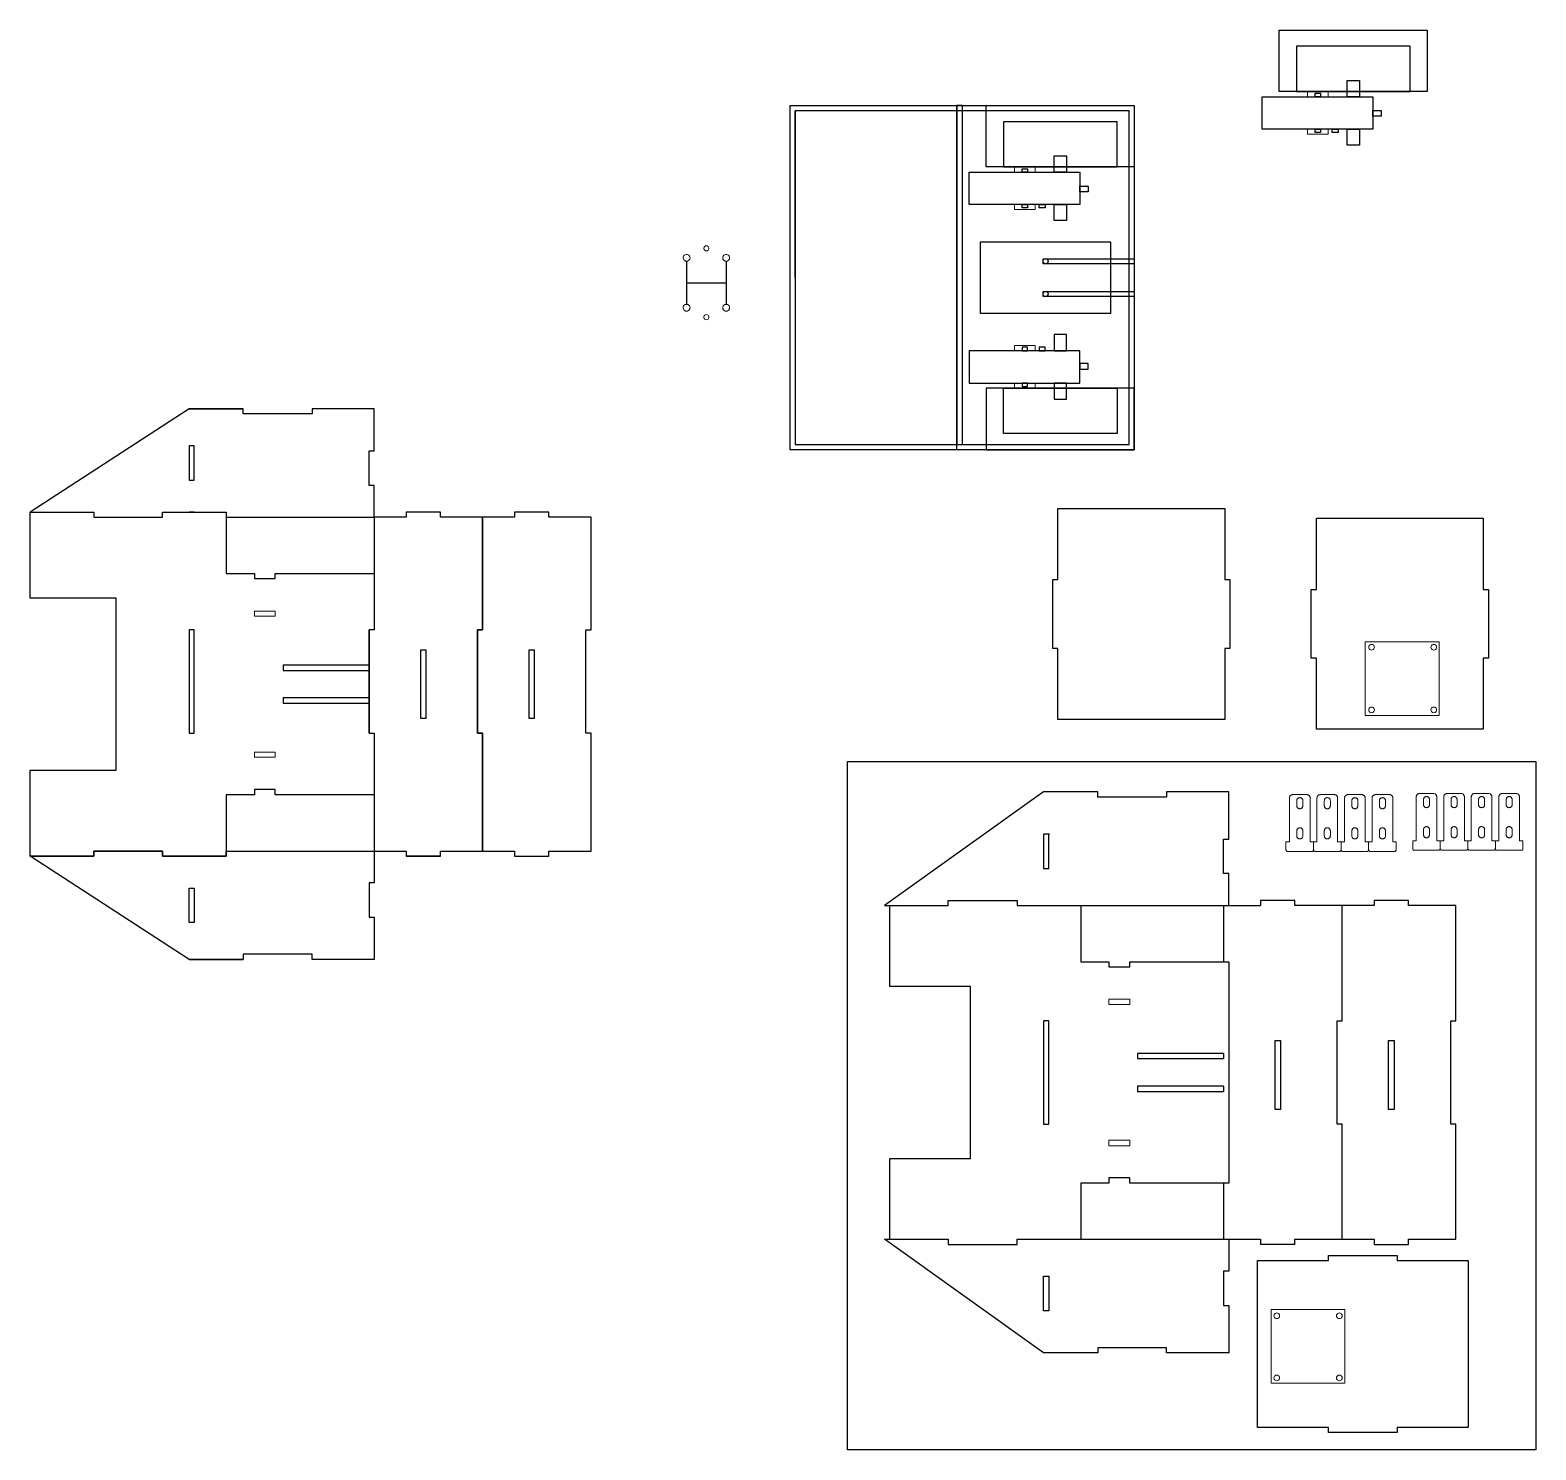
# Model space of a CAD drawing. Header units: millimetres. Extents: x 1538 to 3903, y 253 to 2632.
# Drawn here: x 1538 to 2413, y 536 to 1361 of the extents above; entities that cross this region are included whole.
import ezdxf

# ---------------------------------------------------------------- set-up
doc = ezdxf.new("R2010")
doc.units = ezdxf.units.MM
doc.layers.add('Capa 1', color=7, linetype='Continuous')
doc.layers.add('Layer 1', color=7, linetype='Continuous')

msp = doc.modelspace()

# ---------------------------------------------------------------- linework, layer by layer
for p, q in [((1982.697, 1217.671), (1982.697, 1314.671)), ((2079.697, 1317.671), (2076.697, 1317.671)), ((2076.697, 1317.671), (2076.697, 1120.671)), ((1919.57, 1227.185), (1919.553, 1202.138)), ((1942.572, 1227.185), (1942.554, 1202.138)), ((1982.697, 1217.671), (1982.697, 1120.671)), ((1919.562, 1214.661), (1942.563, 1214.661)), ((2076.697, 1120.671), (2079.697, 1120.671))]:
    msp.add_line(p, q)
at = {"color": 1}
for p, q in [((1633.393, 1081.423), (1630.393, 1081.423)), ((1630.393, 881.423), (1633.393, 881.423)), ((2111.64, 852.781), (2253.14, 852.781)), ((2130.12, 785.786), (2126.92, 785.786)), ((2126.92, 785.781), (2126.92, 725.781)), ((2130.12, 725.786), (2130.12, 785.786)), ((2231.64, 747.781), (2231.64, 744.781)), ((2126.92, 725.781), (2130.12, 725.786)), ((2111.64, 658.781), (2253.14, 658.781))]:
    msp.add_line(p, q, dxfattribs=at)
for points in [[(2263.99, 1361.499), (2349.99, 1361.499), (2349.99, 1325.799), (2263.99, 1325.799)], [(2093.697, 1317.671), (2179.697, 1317.671), (2179.697, 1281.971), (2093.697, 1281.971)], [(2093.697, 1117.671), (2179.697, 1117.671), (2179.697, 1153.371), (2093.697, 1153.371)], [(1756.512, 884.423), (1756.512, 881.423), (1776.512, 881.423), (1776.512, 884.423), (1801.012, 884.423), (1801.012, 952.923), (1798.012, 952.923), (1798.012, 1012.923), (1801.012, 1012.923), (1801.012, 1078.423), (1776.512, 1078.423), (1776.512, 1081.423), (1756.512, 1081.423), (1756.512, 1078.423), (1738.012, 1078.423), (1738.012, 1012.923), (1735.012, 1012.923), (1735.012, 952.923), (1738.012, 952.923), (1738.012, 884.423)], [(1819.512, 884.423), (1819.512, 881.423), (1839.512, 881.423), (1839.512, 884.423), (1864.012, 884.423), (1864.012, 952.923), (1861.012, 952.923), (1861.012, 1012.923), (1864.012, 1012.923), (1864.012, 1078.423), (1839.512, 1078.423), (1839.512, 1081.423), (1819.512, 1081.423), (1819.512, 1078.423), (1801.012, 1078.423), (1801.012, 1012.923), (1798.012, 1012.923), (1798.012, 952.923), (1801.012, 952.923), (1801.012, 884.423)], [(2285.583, 1077.805), (2382.583, 1077.805), (2382.583, 1036.503), (2385.583, 1036.503), (2385.583, 1016.503), (2385.583, 996.503), (2382.583, 996.503), (2382.583, 955.202), (2285.583, 955.202), (2285.583, 996.503), (2282.583, 996.503), (2282.583, 1016.503), (2282.583, 1036.503), (2285.583, 1036.503)], [(1735.012, 952.923), (1735.012, 1012.923)]]:
    msp.add_lwpolyline(points, close=True, dxfattribs=at)
for points in [[(2273.99, 1352.099), (2273.99, 1325.799), (2339.99, 1325.799), (2339.99, 1352.099), (2273.99, 1352.099)], [(2306.99, 1322.8), (2303.39, 1322.8), (2303.39, 1332.2), (2310.59, 1332.2), (2310.59, 1322.8), (2303.39, 1322.8)], [(2318.29, 1322.8), (2318.29, 1304), (2254.09, 1304), (2254.09, 1322.8), (2318.29, 1322.8)], [(2286.39, 1322.8), (2284.89, 1322.8), (2284.89, 1324.8), (2287.89, 1324.8), (2287.89, 1322.8), (2284.89, 1322.8)], [(1979.697, 1317.671), (2179.697, 1317.671), (2179.697, 1117.671), (1979.697, 1117.671), (1979.697, 1317.671)], [(2176.697, 1120.671), (2176.697, 1314.671), (1982.697, 1314.671), (1982.697, 1120.671), (2176.697, 1120.671)], [(2079.697, 1317.671), (2079.697, 1120.671)], [(2323.29, 1313.4), (2323.29, 1311.414), (2318.29, 1311.414), (2318.29, 1314.704), (2323.29, 1314.704), (2323.29, 1313.4)], [(2103.697, 1308.271), (2103.697, 1281.971), (2169.697, 1281.971), (2169.697, 1308.271), (2103.697, 1308.271)], [(2286.39, 1302), (2284.89, 1302), (2284.89, 1304), (2287.89, 1304), (2287.89, 1302), (2284.89, 1302)], [(2294.74, 1302), (2294.74, 1304), (2298.24, 1304), (2298.24, 1302), (2294.74, 1302)], [(2306.99, 1294.6), (2303.39, 1294.6), (2303.39, 1304), (2310.59, 1304), (2310.59, 1294.6), (2303.39, 1294.6)], [(2136.697, 1278.973), (2133.097, 1278.973), (2133.097, 1288.373), (2140.297, 1288.373), (2140.297, 1278.973), (2133.097, 1278.973)], [(2147.997, 1278.973), (2147.997, 1260.173), (2083.797, 1260.173), (2083.797, 1278.973), (2147.997, 1278.973)], [(2116.097, 1278.973), (2114.597, 1278.973), (2114.597, 1280.973), (2117.597, 1280.973), (2117.597, 1278.973), (2114.597, 1278.973)], [(2152.997, 1269.573), (2152.997, 1267.586), (2147.997, 1267.586), (2147.997, 1270.877), (2152.997, 1270.877), (2152.997, 1269.573)], [(2116.097, 1258.173), (2114.597, 1258.173), (2114.597, 1260.173), (2117.597, 1260.173), (2117.597, 1258.173), (2114.597, 1258.173)], [(2124.447, 1258.173), (2124.447, 1260.173), (2127.947, 1260.173), (2127.947, 1258.173), (2124.447, 1258.173)], [(2136.697, 1250.773), (2133.097, 1250.773), (2133.097, 1260.173), (2140.297, 1260.173), (2140.297, 1250.773), (2133.097, 1250.773)], [(2136.697, 1184.57), (2133.097, 1184.57), (2133.097, 1175.17), (2140.297, 1175.17), (2140.297, 1184.57), (2133.097, 1184.57)], [(2147.997, 1156.37), (2147.997, 1175.17), (2083.797, 1175.17), (2083.797, 1156.37), (2147.997, 1156.37)], [(2116.097, 1177.17), (2114.597, 1177.17), (2114.597, 1175.17), (2117.597, 1175.17), (2117.597, 1177.17), (2114.597, 1177.17)], [(2124.447, 1177.17), (2124.447, 1175.17), (2127.947, 1175.17), (2127.947, 1177.17), (2124.447, 1177.17)], [(2152.997, 1165.77), (2152.997, 1167.756), (2147.997, 1167.756), (2147.997, 1164.466), (2152.997, 1164.466), (2152.997, 1165.77)], [(2116.097, 1156.37), (2114.597, 1156.37), (2114.597, 1154.37), (2117.597, 1154.37), (2117.597, 1156.37), (2114.597, 1156.37)], [(2136.697, 1156.37), (2133.097, 1156.37), (2133.097, 1146.97), (2140.297, 1146.97), (2140.297, 1156.37), (2133.097, 1156.37)], [(2103.697, 1127.071), (2103.697, 1153.371), (2169.697, 1153.371), (2169.697, 1127.071), (2103.697, 1127.071)], [(2132.355, 1002.185), (2132.355, 1042.185)], [(2235.355, 1042.185), (2235.355, 1002.185)], [(2282.583, 996.503), (2282.583, 1036.503)], [(2385.583, 1036.503), (2385.583, 996.503)], [(2013.144, 936.417), (2413.144, 936.417), (2413.144, 536.417), (2013.144, 536.417), (2013.144, 936.417)], [(2292.571, 649.44), (2332.571, 649.44)], [(2332.571, 546.44), (2292.571, 546.44)]]:
    msp.add_lwpolyline(points)
for points in [[(2076.697, 1317.671), (2179.697, 1317.671), (2179.697, 1117.671), (2076.697, 1117.671)], [(2135.355, 1083.486), (2232.355, 1083.486), (2232.355, 1042.185), (2235.355, 1042.185), (2235.355, 1022.185), (2235.355, 1002.185), (2232.355, 1002.185), (2232.355, 960.884), (2135.355, 960.884), (2135.355, 1002.185), (2132.355, 1002.185), (2132.355, 1022.185), (2132.355, 1042.185), (2135.355, 1042.185)]]:
    msp.add_lwpolyline(points, close=True)
at = {"color": 5}
msp.add_lwpolyline([(2166.197, 1238.271), (2090.197, 1238.271), (2090.197, 1197.071), (2166.197, 1197.071), (2166.197, 1238.271)], dxfattribs=at)
at = {"color": 1}
for points in [[(2126.697, 1228.671), (2179.697, 1228.671), (2179.697, 1225.671), (2126.697, 1225.671), (2126.697, 1228.671)], [(2126.697, 1209.671), (2179.697, 1209.671), (2179.697, 1206.671), (2126.697, 1206.671), (2126.697, 1209.671)], [(1630.393, 1141.423), (1633.393, 1141.423), (1661.893, 1141.423), (1630.393, 1141.423), (1538.012, 1081.423), (1575.012, 1081.423), (1575.012, 1078.423), (1615.012, 1078.423), (1615.012, 1081.423), (1652.012, 1081.423), (1652.012, 1078.423), (1738.012, 1078.423), (1738.012, 1078.423), (1738.012, 1078.423), (1738.012, 1096.923)], [(1738.012, 1116.923), (1738.012, 1141.423), (1701.893, 1141.423), (1701.893, 1138.423), (1661.893, 1138.423), (1661.893, 1141.423)], [(1738.012, 1078.423), (1738.012, 1096.923), (1735.012, 1096.923), (1735.012, 1116.923), (1738.012, 1116.923), (1738.012, 1141.423)], [(1633.393, 1109.923), (1633.393, 1119.923), (1630.393, 1119.923), (1630.393, 1099.923), (1633.393, 1099.923), (1633.393, 1109.923)], [(1738.012, 952.923), (1738.012, 917.123), (1680.445, 917.123), (1680.445, 920.122), (1668.415, 920.122), (1668.415, 917.123), (1652.012, 917.123), (1652.012, 881.423), (1615.012, 881.423), (1615.012, 884.423), (1575.012, 884.423), (1575.012, 881.423), (1538.012, 881.423), (1538.012, 931.423), (1588.012, 931.423), (1588.012, 1031.423), (1538.012, 1031.423), (1538.012, 1081.423), (1575.012, 1081.423), (1575.012, 1078.423), (1615.012, 1078.423), (1615.012, 1081.423), (1652.012, 1081.423), (1652.012, 1045.723), (1668.415, 1045.723), (1668.415, 1042.724), (1680.445, 1042.724), (1680.445, 1045.723), (1738.012, 1045.723), (1738.012, 1012.923)], [(1633.393, 1012.923), (1630.393, 1012.923), (1630.393, 952.923), (1633.393, 952.923), (1633.393, 1012.923)], [(1738.012, 1012.923), (1735.012, 1012.923), (1735.012, 992.423)], [(1765.012, 961.423), (1765.012, 1001.423)], [(1765.012, 1001.423), (1768.012, 1001.423), (1768.012, 961.423), (1765.012, 961.423), (1765.012, 1001.423)], [(1828.012, 961.423), (1828.012, 1001.423)], [(1828.012, 1001.423), (1831.012, 1001.423), (1831.012, 961.423), (1828.012, 961.423), (1828.012, 1001.423)], [(1735.012, 992.423), (1685.012, 992.423), (1685.012, 989.423), (1735.012, 989.423)], [(1735.012, 989.423), (1735.012, 973.423), (1735.012, 989.423)], [(1735.012, 973.423), (1685.012, 973.423), (1685.012, 970.423), (1735.012, 970.423)], [(1735.012, 970.423), (1735.012, 952.923), (1738.012, 952.923)], [(2158.52, 918.781), (2127.02, 918.781), (2034.64, 852.781), (2071.64, 852.781), (2071.64, 855.781), (2111.64, 855.781), (2111.64, 852.781)], [(2234.64, 891.281), (2234.64, 918.781), (2198.52, 918.781), (2198.52, 915.781), (2158.52, 915.781), (2158.52, 918.781)], [(2130.52, 894.281), (2126.92, 894.281), (2126.92, 874.281), (2130.12, 874.281), (2130.12, 894.281)], [(1630.393, 821.423), (1633.393, 821.423), (1661.893, 821.423), (1630.393, 821.423), (1538.012, 881.423), (1575.012, 881.423), (1575.012, 884.423), (1615.012, 884.423), (1615.012, 881.423), (1652.012, 881.423), (1652.012, 884.423), (1738.012, 884.423), (1738.012, 884.423), (1738.012, 884.423), (1738.012, 865.923)], [(1738.012, 884.423), (1738.012, 865.923), (1735.012, 865.923), (1735.012, 845.923), (1738.012, 845.923), (1738.012, 821.423)], [(2234.64, 852.781), (2234.64, 871.281), (2231.64, 871.281), (2231.64, 891.281), (2234.64, 891.281)], [(1776.512, 881.423), (1756.512, 881.423)], [(1633.393, 852.923), (1633.393, 842.923), (1630.393, 842.923), (1630.393, 862.923), (1633.393, 862.923), (1633.393, 852.923)], [(2037.64, 658.781), (2037.64, 705.781), (2084.64, 705.781), (2084.64, 805.781), (2037.64, 805.781), (2037.64, 852.781)], [(2148.64, 852.781), (2148.64, 820.081), (2165.043, 820.081), (2165.043, 817.082), (2177.072, 817.082), (2177.072, 820.081), (2234.64, 820.081)], [(2231.64, 852.781), (2231.64, 820.081)], [(2319.14, 852.781), (2273.14, 852.781), (2273.14, 855.781), (2253.14, 855.781), (2253.14, 852.781)], [(2300.64, 658.781), (2300.64, 725.781), (2297.64, 725.781), (2297.64, 785.781), (2300.64, 785.781), (2300.64, 852.781)], [(2319.14, 658.781), (2319.14, 655.781), (2339.14, 655.781), (2339.14, 658.781), (2366.64, 658.781), (2366.64, 725.781), (2363.64, 725.781), (2363.64, 785.781), (2366.64, 785.781), (2366.64, 852.781), (2339.14, 852.781), (2339.14, 855.781), (2319.14, 855.781), (2319.14, 852.781)], [(1738.012, 845.923), (1738.012, 821.423), (1701.893, 821.423), (1701.893, 824.423), (1661.893, 824.423), (1661.893, 821.423)], [(2234.64, 820.081), (2234.64, 691.481)], [(2261.54, 774.281), (2264.74, 774.281), (2264.74, 734.281), (2261.54, 734.281), (2261.54, 774.281)], [(2327.54, 774.281), (2330.74, 774.281), (2330.74, 734.281), (2327.54, 734.281), (2327.54, 774.281)], [(2231.64, 766.781), (2181.64, 766.781), (2181.64, 763.781), (2231.64, 763.781)], [(2231.64, 766.781), (2231.64, 763.781)], [(2231.64, 747.781), (2181.64, 747.781), (2181.64, 744.781), (2231.64, 744.781)], [(2234.64, 691.481), (2177.072, 691.481), (2177.072, 694.479), (2165.043, 694.479), (2165.043, 691.481), (2148.64, 691.481), (2148.64, 658.781)], [(2231.64, 691.481), (2231.64, 658.781)], [(2158.52, 592.781), (2127.02, 592.781), (2034.64, 658.781), (2071.64, 658.781), (2071.64, 655.781), (2111.64, 655.781), (2111.64, 658.781)], [(2234.64, 658.781), (2234.64, 640.281), (2231.64, 640.281), (2231.64, 620.281), (2234.64, 620.281)], [(2253.14, 658.781), (2253.14, 655.781)], [(2273.14, 655.781), (2273.14, 658.781), (2319.14, 658.781)], [(2332.571, 649.44), (2332.571, 646.44), (2373.872, 646.44), (2373.872, 549.44), (2332.571, 549.44), (2332.571, 546.44), (2292.571, 546.44), (2292.571, 549.44), (2251.269, 549.44), (2251.269, 646.44), (2292.571, 646.44), (2292.571, 649.44)], [(2273.14, 655.781), (2253.14, 655.781)], [(2130.12, 637.281), (2130.12, 617.281), (2126.92, 617.281), (2126.92, 637.281), (2130.12, 637.281)], [(2234.64, 620.281), (2234.64, 592.781), (2198.52, 592.781), (2198.52, 595.781), (2158.52, 595.781), (2158.52, 592.781)]]:
    msp.add_lwpolyline(points, dxfattribs=at)
at = {"color": 5}
for centre in [(2128.197, 1227.171), (2128.197, 1208.171)]:
    msp.add_circle(centre, 1.5, dxfattribs=at)
at = {"layer": 'Capa 1', "color": 5, "lineweight": 0}
msp.add_line((2259.317, 618.014), (2302.161, 618.014), dxfattribs=at)
for points in [[(2314.009, 997.999), (2314.009, 998.622), (2314.009, 998.995), (2314.009, 999.642), (2314.009, 1000.638), (2314.009, 1001.286), (2314.009, 1002.282), (2314.009, 1002.931), (2314.009, 1003.927), (2314.009, 1004.575), (2314.009, 1005.571), (2314.009, 1006.093), (2315.998, 1006.093), (2319.291, 1006.093), (2352.167, 1006.093), (2355.46, 1006.093), (2356.853, 1006.093), (2356.853, 998.622), (2356.853, 990.151), (2356.853, 978.002), (2356.853, 970.031), (2356.853, 964.842), (2356.853, 963.249), (2352.167, 963.249), (2315.998, 963.249), (2314.009, 963.249), (2314.009, 970.031), (2314.009, 978.002), (2314.009, 990.151), (2314.009, 990.777), (2314.009, 991.424), (2314.009, 992.42), (2314.009, 993.068), (2314.009, 994.064), (2314.009, 994.711), (2314.009, 995.707), (2314.009, 996.355), (2314.009, 997.351), (2314.009, 997.999)], [(2302.161, 618.014), (2302.161, 575.17), (2259.317, 575.17), (2259.317, 618.014)]]:
    msp.add_lwpolyline(points, dxfattribs=at)
at = {"layer": 'Capa 1', "color": 1, "lineweight": 0}
for points in [[(2317.136, 1001.289), (2317.645, 1001.208), (2318.154, 1001.289), (2318.613, 1001.523), (2318.847, 1001.758), (2318.977, 1001.888), (2319.211, 1002.346), (2319.291, 1002.855), (2319.211, 1003.364), (2318.977, 1003.823), (2318.613, 1004.187), (2318.154, 1004.421), (2317.645, 1004.501), (2317.136, 1004.421), (2316.677, 1004.187), (2316.313, 1003.823), (2316.079, 1003.364), (2315.998, 1002.855), (2316.079, 1002.346), (2316.313, 1001.888), (2316.442, 1001.758), (2316.677, 1001.523), (2317.136, 1001.289)], [(2353.304, 1001.289), (2353.814, 1001.208), (2354.322, 1001.289), (2354.781, 1001.523), (2355.016, 1001.758), (2355.145, 1001.888), (2355.379, 1002.346), (2355.46, 1002.855), (2355.379, 1003.364), (2355.145, 1003.823), (2354.781, 1004.187), (2354.322, 1004.421), (2353.814, 1004.501), (2353.304, 1004.421), (2352.845, 1004.187), (2352.481, 1003.823), (2352.247, 1003.364), (2352.167, 1002.855), (2352.247, 1002.346), (2352.481, 1001.888), (2352.611, 1001.758), (2352.845, 1001.523), (2353.304, 1001.289)], [(2317.136, 964.922), (2317.645, 964.842), (2318.154, 964.922), (2318.361, 965.028), (2318.613, 965.157), (2318.977, 965.52), (2319.211, 965.98), (2319.291, 966.489), (2319.211, 966.997), (2318.977, 967.456), (2318.613, 967.82), (2318.154, 968.054), (2318.092, 968.064), (2317.645, 968.135), (2317.136, 968.054), (2316.677, 967.82), (2316.313, 967.456), (2316.079, 966.997), (2315.998, 966.489), (2316.079, 965.98), (2316.313, 965.52), (2316.677, 965.157), (2316.929, 965.028), (2317.136, 964.922)], [(2353.304, 964.922), (2353.814, 964.842), (2354.322, 964.922), (2354.529, 965.028), (2354.781, 965.157), (2354.822, 965.197), (2355.145, 965.52), (2355.379, 965.98), (2355.46, 966.489), (2355.379, 966.997), (2355.145, 967.456), (2354.822, 967.779), (2354.781, 967.82), (2354.322, 968.054), (2353.814, 968.135), (2353.304, 968.054), (2352.845, 967.82), (2352.481, 967.456), (2352.247, 966.997), (2352.167, 966.489), (2352.247, 965.98), (2352.481, 965.52), (2352.845, 965.157), (2353.097, 965.028), (2353.304, 964.922)], [(2260.99, 614.887), (2260.909, 614.377), (2260.99, 613.869), (2261.095, 613.662), (2261.224, 613.41), (2261.588, 613.046), (2262.047, 612.812), (2262.556, 612.731), (2263.064, 612.812), (2263.524, 613.046), (2263.887, 613.41), (2264.121, 613.869), (2264.131, 613.931), (2264.202, 614.377), (2264.121, 614.887), (2263.887, 615.346), (2263.524, 615.71), (2263.064, 615.944), (2262.556, 616.024), (2262.047, 615.944), (2261.588, 615.71), (2261.224, 615.346), (2261.095, 615.094), (2260.99, 614.887)], [(2297.356, 614.887), (2297.276, 614.377), (2297.356, 613.869), (2297.59, 613.41), (2297.825, 613.175), (2297.955, 613.046), (2298.413, 612.812), (2298.922, 612.731), (2299.432, 612.812), (2299.89, 613.046), (2300.255, 613.41), (2300.489, 613.869), (2300.568, 614.377), (2300.489, 614.887), (2300.255, 615.346), (2299.89, 615.71), (2299.432, 615.944), (2298.922, 616.024), (2298.413, 615.944), (2297.955, 615.71), (2297.825, 615.58), (2297.59, 615.346), (2297.356, 614.887)], [(2260.99, 578.718), (2260.909, 578.209), (2260.99, 577.701), (2261.095, 577.494), (2261.224, 577.242), (2261.265, 577.201), (2261.588, 576.878), (2262.047, 576.644), (2262.556, 576.563), (2263.064, 576.644), (2263.524, 576.878), (2263.846, 577.201), (2263.887, 577.242), (2264.121, 577.701), (2264.202, 578.209), (2264.121, 578.718), (2263.887, 579.178), (2263.524, 579.541), (2263.064, 579.776), (2262.556, 579.856), (2262.047, 579.776), (2261.588, 579.541), (2261.224, 579.178), (2261.095, 578.926), (2260.99, 578.718)], [(2297.356, 578.718), (2297.276, 578.209), (2297.356, 577.701), (2297.59, 577.242), (2297.825, 577.007), (2297.955, 576.878), (2298.413, 576.644), (2298.922, 576.563), (2299.432, 576.644), (2299.89, 576.878), (2300.255, 577.242), (2300.489, 577.701), (2300.568, 578.209), (2300.489, 578.718), (2300.255, 579.178), (2299.89, 579.541), (2299.432, 579.776), (2298.922, 579.856), (2298.413, 579.776), (2297.955, 579.541), (2297.825, 579.412), (2297.59, 579.178), (2297.356, 578.718)]]:
    msp.add_lwpolyline(points, dxfattribs=at)
at = {"layer": 'Layer 1', "lineweight": 0}
for points in [[(2292.423, 1325.799), (2292.423, 1322.8), (2280.394, 1322.8), (2280.394, 1325.799)], [(2122.13, 1281.971), (2122.13, 1278.973), (2110.1, 1278.973), (2110.1, 1281.971)], [(2122.13, 1153.371), (2122.13, 1156.37), (2110.1, 1156.37), (2110.1, 1153.371)]]:
    msp.add_lwpolyline(points, close=True, dxfattribs=at)
for points in [[(2292.423, 1301.002), (2280.394, 1301.002), (2280.394, 1304), (2292.423, 1304), (2292.423, 1301.002)], [(2122.13, 1257.174), (2110.1, 1257.174), (2110.1, 1260.173), (2122.13, 1260.173), (2122.13, 1257.174)], [(1932.553, 1234.417), (1932.376, 1233.923), (1932.023, 1233.535), (1931.565, 1233.253), (1931.071, 1233.182), (1930.542, 1233.253), (1930.083, 1233.535), (1929.766, 1233.923), (1929.589, 1234.417), (1929.589, 1234.946), (1929.766, 1235.44), (1930.083, 1235.828), (1930.542, 1236.075), (1931.071, 1236.181), (1931.565, 1236.075), (1932.023, 1235.828), (1932.376, 1235.44), (1932.553, 1234.946), (1932.553, 1234.417)], [(1917.63, 1229.619), (1917.842, 1230.183), (1918.195, 1230.642), (1918.688, 1230.995), (1919.253, 1231.171), (1919.853, 1231.171), (1920.417, 1230.995), (1920.911, 1230.642), (1921.299, 1230.183), (1921.511, 1229.619), (1921.546, 1229.019), (1921.44, 1228.455), (1921.123, 1227.926), (1920.699, 1227.538), (1920.135, 1227.255), (1919.57, 1227.185), (1918.971, 1227.255), (1918.442, 1227.538), (1917.983, 1227.926), (1917.701, 1228.455), (1917.56, 1229.019), (1917.63, 1229.619)], [(1944.441, 1228.455), (1944.124, 1227.926), (1943.7, 1227.538), (1943.136, 1227.255), (1942.572, 1227.185), (1941.972, 1227.255), (1941.443, 1227.538), (1940.984, 1227.926), (1940.702, 1228.455), (1940.561, 1229.019), (1940.596, 1229.619), (1940.843, 1230.183), (1941.196, 1230.642), (1941.69, 1230.995), (1942.254, 1231.171), (1942.854, 1231.171), (1943.418, 1230.995), (1943.912, 1230.642), (1944.3, 1230.183), (1944.512, 1229.619), (1944.547, 1229.019), (1944.441, 1228.455)], [(1918.442, 1198.539), (1917.983, 1198.927), (1917.701, 1199.456), (1917.56, 1200.021), (1917.63, 1200.621), (1917.842, 1201.185), (1918.195, 1201.644), (1918.688, 1201.996), (1919.253, 1202.138), (1919.853, 1202.138), (1920.417, 1201.996), (1920.911, 1201.644), (1921.299, 1201.185), (1921.511, 1200.621), (1921.546, 1200.021), (1921.44, 1199.456), (1921.123, 1198.927), (1920.699, 1198.539), (1920.135, 1198.257), (1919.57, 1198.186), (1918.971, 1198.257), (1918.442, 1198.539)], [(1944.441, 1199.456), (1944.124, 1198.927), (1943.7, 1198.539), (1943.136, 1198.257), (1942.572, 1198.186), (1941.972, 1198.257), (1941.443, 1198.539), (1940.984, 1198.927), (1940.702, 1199.456), (1940.561, 1200.021), (1940.596, 1200.621), (1940.843, 1201.185), (1941.196, 1201.644), (1941.69, 1201.996), (1942.254, 1202.138), (1942.854, 1202.138), (1943.418, 1201.996), (1943.912, 1201.644), (1944.3, 1201.185), (1944.512, 1200.621), (1944.547, 1200.021), (1944.441, 1199.456)], [(1932.553, 1194.412), (1932.376, 1193.918), (1932.023, 1193.53), (1931.565, 1193.283), (1931.071, 1193.177), (1930.542, 1193.283), (1930.083, 1193.53), (1929.766, 1193.918), (1929.589, 1194.412), (1929.589, 1194.941), (1929.766, 1195.435), (1930.083, 1195.823), (1930.542, 1196.07), (1931.071, 1196.176), (1931.565, 1196.07), (1932.023, 1195.823), (1932.376, 1195.435), (1932.553, 1194.941), (1932.553, 1194.412)], [(2122.13, 1178.169), (2110.1, 1178.169), (2110.1, 1175.17), (2122.13, 1175.17), (2122.13, 1178.169)]]:
    msp.add_lwpolyline(points, dxfattribs=at)
at = {"layer": 'Layer 1', "color": 1, "lineweight": 0}
for points in [[(1680.445, 1020.926), (1668.415, 1020.926), (1668.415, 1023.924), (1680.445, 1023.924), (1680.445, 1020.926)], [(1680.445, 941.92), (1668.415, 941.92), (1668.415, 938.922), (1680.445, 938.922), (1680.445, 941.92)], [(2177.072, 795.184), (2165.043, 795.184), (2165.043, 798.382), (2177.072, 798.382), (2177.072, 795.184)], [(2177.072, 716.378), (2165.043, 716.378), (2165.043, 713.179), (2177.072, 713.179), (2177.072, 716.378)]]:
    msp.add_lwpolyline(points, dxfattribs=at)
at = {"layer": 'Layer 1', "color": 5, "lineweight": 0}
for points in [[(2315.951, 885.196), (2315.987, 885.02), (2316.022, 884.843), (2316.093, 884.702), (2316.198, 884.561), (2316.304, 884.42), (2316.445, 884.349), (2316.622, 884.243), (2316.798, 884.208), (2331.121, 884.208), (2331.297, 884.243), (2331.474, 884.349), (2331.615, 884.42), (2331.721, 884.561), (2331.826, 884.702), (2331.897, 884.843), (2331.932, 885.02), (2331.968, 885.196), (2331.968, 889.711), (2329.957, 889.711), (2329.957, 915.429), (2329.922, 915.641), (2329.851, 915.852), (2329.78, 916.064), (2329.639, 916.276), (2329.533, 916.452), (2329.392, 916.628), (2329.216, 916.77), (2329.04, 916.911), (2328.828, 917.016), (2328.405, 917.158), (2328.193, 917.193), (2319.726, 917.193), (2319.515, 917.158), (2319.303, 917.087), (2319.091, 917.016), (2318.915, 916.911), (2318.703, 916.77), (2318.386, 916.452), (2318.28, 916.276), (2318.174, 916.064), (2318.068, 915.852), (2317.998, 915.641), (2317.962, 915.429), (2317.962, 889.711), (2313.941, 889.711), (2313.941, 915.429), (2313.905, 915.641), (2313.835, 915.852), (2313.764, 916.064), (2313.623, 916.276), (2313.517, 916.452), (2313.376, 916.628), (2313.2, 916.77), (2313.023, 916.911), (2312.812, 917.016), (2312.388, 917.158), (2312.177, 917.193), (2303.71, 917.193), (2303.498, 917.158), (2303.287, 917.087), (2303.075, 917.016), (2302.899, 916.911), (2302.687, 916.77), (2302.37, 916.452), (2302.264, 916.276), (2302.158, 916.064), (2302.052, 915.852), (2301.982, 915.641), (2301.946, 915.429), (2301.946, 889.711), (2297.925, 889.711), (2297.925, 915.429), (2297.889, 915.641), (2297.819, 915.852), (2297.748, 916.064), (2297.607, 916.276), (2297.501, 916.452), (2297.36, 916.628), (2297.184, 916.77), (2297.007, 916.911), (2296.796, 917.016), (2296.372, 917.158), (2296.161, 917.193), (2287.694, 917.193), (2287.482, 917.158), (2287.271, 917.087), (2287.059, 917.016), (2286.883, 916.911), (2286.671, 916.77), (2286.353, 916.452), (2286.248, 916.276), (2286.142, 916.064), (2286.036, 915.852), (2285.965, 915.641), (2285.93, 915.429), (2285.93, 889.711), (2281.908, 889.711), (2281.908, 915.429), (2281.873, 915.641), (2281.803, 915.852), (2281.732, 916.064), (2281.591, 916.276), (2281.485, 916.452), (2281.344, 916.628), (2281.168, 916.77), (2280.991, 916.911), (2280.78, 917.016), (2280.356, 917.158), (2280.145, 917.193), (2271.678, 917.193), (2271.466, 917.158), (2271.255, 917.087), (2271.043, 917.016), (2270.866, 916.911), (2270.655, 916.77), (2270.337, 916.452), (2270.231, 916.276), (2270.126, 916.064), (2270.02, 915.852), (2269.949, 915.641), (2269.914, 915.429), (2269.914, 889.711), (2267.903, 889.711), (2267.903, 885.196), (2267.938, 885.02), (2267.974, 884.843), (2268.044, 884.702), (2268.15, 884.561), (2268.256, 884.42), (2268.397, 884.349), (2268.573, 884.243), (2268.75, 884.208), (2283.073, 884.208), (2283.249, 884.243), (2283.425, 884.349), (2283.566, 884.42), (2283.672, 884.561), (2283.778, 884.702), (2283.849, 884.843), (2283.884, 885.02), (2283.919, 885.196), (2283.919, 889.711)], [(2276.123, 915.429), (2276.335, 915.394), (2276.546, 915.323), (2276.723, 915.253), (2276.899, 915.147), (2277.076, 915.006), (2277.217, 914.865), (2277.358, 914.688), (2277.464, 914.512), (2277.534, 914.335), (2277.605, 914.124), (2277.64, 913.912), (2277.675, 913.7), (2277.675, 910.702), (2277.64, 910.49), (2277.605, 910.278), (2277.534, 910.067), (2277.464, 909.89), (2277.358, 909.714), (2277.217, 909.538), (2277.076, 909.396), (2276.899, 909.255), (2276.723, 909.15), (2276.546, 909.079), (2276.335, 909.008), (2276.123, 908.973), (2275.911, 908.938), (2275.7, 908.973), (2275.488, 909.008), (2275.312, 909.079), (2275.1, 909.15), (2274.924, 909.255), (2274.747, 909.396), (2274.606, 909.538), (2274.465, 909.714), (2274.359, 909.89), (2274.289, 910.067), (2274.218, 910.278), (2274.183, 910.49), (2274.148, 910.702), (2274.148, 913.7), (2274.183, 913.912), (2274.218, 914.124), (2274.289, 914.335), (2274.359, 914.512), (2274.465, 914.688), (2274.606, 914.865), (2274.747, 915.006), (2274.924, 915.147), (2275.1, 915.253), (2275.312, 915.323), (2275.488, 915.394), (2275.7, 915.429), (2275.911, 915.464), (2276.123, 915.429)], [(2292.139, 915.429), (2292.351, 915.394), (2292.563, 915.323), (2292.739, 915.253), (2292.915, 915.147), (2293.092, 915.006), (2293.233, 914.865), (2293.374, 914.688), (2293.48, 914.512), (2293.55, 914.335), (2293.621, 914.124), (2293.656, 913.912), (2293.691, 913.7), (2293.691, 910.702), (2293.656, 910.49), (2293.621, 910.278), (2293.55, 910.067), (2293.48, 909.89), (2293.374, 909.714), (2293.233, 909.538), (2293.092, 909.396), (2292.915, 909.255), (2292.739, 909.15), (2292.563, 909.079), (2292.351, 909.008), (2292.139, 908.973), (2291.928, 908.938), (2291.716, 908.973), (2291.504, 909.008), (2291.328, 909.079), (2291.116, 909.15), (2290.94, 909.255), (2290.763, 909.396), (2290.622, 909.538), (2290.481, 909.714), (2290.375, 909.89), (2290.305, 910.067), (2290.234, 910.278), (2290.199, 910.49), (2290.164, 910.702), (2290.164, 913.7), (2290.199, 913.912), (2290.234, 914.124), (2290.305, 914.335), (2290.375, 914.512), (2290.481, 914.688), (2290.622, 914.865), (2290.763, 915.006), (2290.94, 915.147), (2291.116, 915.253), (2291.328, 915.323), (2291.504, 915.394), (2291.716, 915.429), (2291.928, 915.464), (2292.139, 915.429)], [(2308.155, 915.429), (2308.367, 915.394), (2308.579, 915.323), (2308.755, 915.253), (2308.931, 915.147), (2309.108, 915.006), (2309.249, 914.865), (2309.39, 914.688), (2309.496, 914.512), (2309.566, 914.335), (2309.637, 914.124), (2309.672, 913.912), (2309.708, 913.7), (2309.708, 910.702), (2309.672, 910.49), (2309.637, 910.278), (2309.566, 910.067), (2309.496, 909.89), (2309.39, 909.714), (2309.249, 909.538), (2309.108, 909.396), (2308.931, 909.255), (2308.755, 909.15), (2308.579, 909.079), (2308.367, 909.008), (2308.155, 908.973), (2307.944, 908.938), (2307.732, 908.973), (2307.52, 909.008), (2307.344, 909.079), (2307.132, 909.15), (2306.956, 909.255), (2306.78, 909.396), (2306.638, 909.538), (2306.497, 909.714), (2306.391, 909.89), (2306.321, 910.067), (2306.25, 910.278), (2306.215, 910.49), (2306.18, 910.702), (2306.18, 913.7), (2306.215, 913.912), (2306.25, 914.124), (2306.321, 914.335), (2306.391, 914.512), (2306.497, 914.688), (2306.638, 914.865), (2306.78, 915.006), (2306.956, 915.147), (2307.132, 915.253), (2307.344, 915.323), (2307.52, 915.394), (2307.732, 915.429), (2307.944, 915.464), (2308.155, 915.429)], [(2324.171, 915.429), (2324.383, 915.394), (2324.595, 915.323), (2324.771, 915.253), (2324.948, 915.147), (2325.124, 915.006), (2325.265, 914.865), (2325.406, 914.688), (2325.512, 914.512), (2325.583, 914.335), (2325.653, 914.124), (2325.688, 913.912), (2325.724, 913.7), (2325.724, 910.702), (2325.688, 910.49), (2325.653, 910.278), (2325.583, 910.067), (2325.512, 909.89), (2325.406, 909.714), (2325.265, 909.538), (2325.124, 909.396), (2324.948, 909.255), (2324.771, 909.15), (2324.595, 909.079), (2324.383, 909.008), (2324.171, 908.973), (2323.96, 908.938), (2323.748, 908.973), (2323.536, 909.008), (2323.36, 909.079), (2323.148, 909.15), (2322.972, 909.255), (2322.796, 909.396), (2322.655, 909.538), (2322.513, 909.714), (2322.408, 909.89), (2322.337, 910.067), (2322.266, 910.278), (2322.231, 910.49), (2322.196, 910.702), (2322.196, 913.7), (2322.231, 913.912), (2322.266, 914.124), (2322.337, 914.335), (2322.408, 914.512), (2322.513, 914.688), (2322.655, 914.865), (2322.796, 915.006), (2322.972, 915.147), (2323.148, 915.253), (2323.36, 915.323), (2323.536, 915.394), (2323.748, 915.429), (2323.96, 915.464), (2324.171, 915.429)], [(2389.605, 885.87), (2389.641, 885.693), (2389.676, 885.517), (2389.746, 885.376), (2389.852, 885.235), (2389.958, 885.094), (2390.099, 885.023), (2390.276, 884.917), (2390.452, 884.882), (2404.775, 884.882), (2404.951, 884.917), (2405.128, 885.023), (2405.269, 885.094), (2405.375, 885.235), (2405.48, 885.376), (2405.551, 885.517), (2405.586, 885.693), (2405.621, 885.87), (2405.621, 890.385), (2403.611, 890.385), (2403.611, 916.103), (2403.575, 916.314), (2403.505, 916.526), (2403.434, 916.738), (2403.293, 916.949), (2403.187, 917.126), (2403.046, 917.302), (2402.87, 917.443), (2402.693, 917.584), (2402.482, 917.69), (2402.058, 917.831), (2401.847, 917.867), (2393.38, 917.867), (2393.168, 917.831), (2392.957, 917.761), (2392.745, 917.69), (2392.569, 917.584), (2392.357, 917.443), (2392.04, 917.126), (2391.934, 916.949), (2391.828, 916.738), (2391.722, 916.526), (2391.651, 916.314), (2391.616, 916.103), (2391.616, 890.385), (2387.595, 890.385), (2387.595, 916.103), (2387.559, 916.314), (2387.489, 916.526), (2387.418, 916.738), (2387.277, 916.949), (2387.171, 917.126), (2387.03, 917.302), (2386.854, 917.443), (2386.677, 917.584), (2386.466, 917.69), (2386.042, 917.831), (2385.831, 917.867), (2377.364, 917.867), (2377.152, 917.831), (2376.941, 917.761), (2376.729, 917.69), (2376.553, 917.584), (2376.341, 917.443), (2376.023, 917.126), (2375.918, 916.949), (2375.812, 916.738), (2375.706, 916.526), (2375.635, 916.314), (2375.6, 916.103), (2375.6, 890.385), (2371.578, 890.385), (2371.578, 916.103), (2371.543, 916.314), (2371.473, 916.526), (2371.402, 916.738), (2371.261, 916.949), (2371.155, 917.126), (2371.014, 917.302), (2370.838, 917.443), (2370.661, 917.584), (2370.449, 917.69), (2370.026, 917.831), (2369.814, 917.867), (2361.348, 917.867), (2361.136, 917.831), (2360.924, 917.761), (2360.713, 917.69), (2360.536, 917.584), (2360.325, 917.443), (2360.007, 917.126), (2359.901, 916.949), (2359.796, 916.738), (2359.69, 916.526), (2359.619, 916.314), (2359.584, 916.103), (2359.584, 890.385), (2355.562, 890.385), (2355.562, 916.103), (2355.527, 916.314), (2355.456, 916.526), (2355.386, 916.738), (2355.245, 916.949), (2355.139, 917.126), (2354.998, 917.302), (2354.821, 917.443), (2354.645, 917.584), (2354.433, 917.69), (2354.01, 917.831), (2353.798, 917.867), (2345.332, 917.867), (2345.12, 917.831), (2344.908, 917.761), (2344.697, 917.69), (2344.52, 917.584), (2344.309, 917.443), (2343.991, 917.126), (2343.885, 916.949), (2343.78, 916.738), (2343.674, 916.526), (2343.603, 916.314), (2343.568, 916.103), (2343.568, 890.385), (2341.557, 890.385), (2341.557, 885.87), (2341.592, 885.693), (2341.628, 885.517), (2341.698, 885.376), (2341.804, 885.235), (2341.91, 885.094), (2342.051, 885.023), (2342.227, 884.917), (2342.404, 884.882), (2356.726, 884.882), (2356.903, 884.917), (2357.079, 885.023), (2357.22, 885.094), (2357.326, 885.235), (2357.432, 885.376), (2357.503, 885.517), (2357.538, 885.693), (2357.573, 885.87), (2357.573, 890.385)], [(2349.777, 916.103), (2349.989, 916.067), (2350.2, 915.997), (2350.377, 915.926), (2350.553, 915.82), (2350.729, 915.679), (2350.871, 915.538), (2351.012, 915.362), (2351.118, 915.185), (2351.188, 915.009), (2351.259, 914.797), (2351.294, 914.586), (2351.329, 914.374), (2351.329, 911.375), (2351.294, 911.164), (2351.259, 910.952), (2351.188, 910.74), (2351.118, 910.564), (2351.012, 910.388), (2350.871, 910.211), (2350.729, 910.07), (2350.553, 909.929), (2350.377, 909.823), (2350.2, 909.753), (2349.989, 909.682), (2349.777, 909.647), (2349.565, 909.612), (2349.354, 909.647), (2349.142, 909.682), (2348.966, 909.753), (2348.754, 909.823), (2348.578, 909.929), (2348.401, 910.07), (2348.26, 910.211), (2348.119, 910.388), (2348.013, 910.564), (2347.943, 910.74), (2347.872, 910.952), (2347.837, 911.164), (2347.801, 911.375), (2347.801, 914.374), (2347.837, 914.586), (2347.872, 914.797), (2347.943, 915.009), (2348.013, 915.185), (2348.119, 915.362), (2348.26, 915.538), (2348.401, 915.679), (2348.578, 915.82), (2348.754, 915.926), (2348.966, 915.997), (2349.142, 916.067), (2349.354, 916.103), (2349.565, 916.138), (2349.777, 916.103)], [(2365.793, 916.103), (2366.005, 916.067), (2366.216, 915.997), (2366.393, 915.926), (2366.569, 915.82), (2366.746, 915.679), (2366.887, 915.538), (2367.028, 915.362), (2367.134, 915.185), (2367.204, 915.009), (2367.275, 914.797), (2367.31, 914.586), (2367.345, 914.374), (2367.345, 911.375), (2367.31, 911.164), (2367.275, 910.952), (2367.204, 910.74), (2367.134, 910.564), (2367.028, 910.388), (2366.887, 910.211), (2366.746, 910.07), (2366.569, 909.929), (2366.393, 909.823), (2366.216, 909.753), (2366.005, 909.682), (2365.793, 909.647), (2365.581, 909.612), (2365.37, 909.647), (2365.158, 909.682), (2364.982, 909.753), (2364.77, 909.823), (2364.594, 909.929), (2364.417, 910.07), (2364.276, 910.211), (2364.135, 910.388), (2364.029, 910.564), (2363.959, 910.74), (2363.888, 910.952), (2363.853, 911.164), (2363.818, 911.375), (2363.818, 914.374), (2363.853, 914.586), (2363.888, 914.797), (2363.959, 915.009), (2364.029, 915.185), (2364.135, 915.362), (2364.276, 915.538), (2364.417, 915.679), (2364.594, 915.82), (2364.77, 915.926), (2364.982, 915.997), (2365.158, 916.067), (2365.37, 916.103), (2365.581, 916.138), (2365.793, 916.103)], [(2381.809, 916.103), (2382.021, 916.067), (2382.233, 915.997), (2382.409, 915.926), (2382.585, 915.82), (2382.762, 915.679), (2382.903, 915.538), (2383.044, 915.362), (2383.15, 915.185), (2383.22, 915.009), (2383.291, 914.797), (2383.326, 914.586), (2383.361, 914.374), (2383.361, 911.375), (2383.326, 911.164), (2383.291, 910.952), (2383.22, 910.74), (2383.15, 910.564), (2383.044, 910.388), (2382.903, 910.211), (2382.762, 910.07), (2382.585, 909.929), (2382.409, 909.823), (2382.233, 909.753), (2382.021, 909.682), (2381.809, 909.647), (2381.598, 909.612), (2381.386, 909.647), (2381.174, 909.682), (2380.998, 909.753), (2380.786, 909.823), (2380.61, 909.929), (2380.433, 910.07), (2380.292, 910.211), (2380.151, 910.388), (2380.045, 910.564), (2379.975, 910.74), (2379.904, 910.952), (2379.869, 911.164), (2379.834, 911.375), (2379.834, 914.374), (2379.869, 914.586), (2379.904, 914.797), (2379.975, 915.009), (2380.045, 915.185), (2380.151, 915.362), (2380.292, 915.538), (2380.433, 915.679), (2380.61, 915.82), (2380.786, 915.926), (2380.998, 915.997), (2381.174, 916.067), (2381.386, 916.103), (2381.598, 916.138), (2381.809, 916.103)], [(2397.825, 916.103), (2398.037, 916.067), (2398.249, 915.997), (2398.425, 915.926), (2398.601, 915.82), (2398.778, 915.679), (2398.919, 915.538), (2399.06, 915.362), (2399.166, 915.185), (2399.236, 915.009), (2399.307, 914.797), (2399.342, 914.586), (2399.378, 914.374), (2399.378, 911.375), (2399.342, 911.164), (2399.307, 910.952), (2399.236, 910.74), (2399.166, 910.564), (2399.06, 910.388), (2398.919, 910.211), (2398.778, 910.07), (2398.601, 909.929), (2398.425, 909.823), (2398.249, 909.753), (2398.037, 909.682), (2397.825, 909.647), (2397.614, 909.612), (2397.402, 909.647), (2397.19, 909.682), (2397.014, 909.753), (2396.802, 909.823), (2396.626, 909.929), (2396.45, 910.07), (2396.308, 910.211), (2396.167, 910.388), (2396.061, 910.564), (2395.991, 910.74), (2395.92, 910.952), (2395.885, 911.164), (2395.85, 911.375), (2395.85, 914.374), (2395.885, 914.586), (2395.92, 914.797), (2395.991, 915.009), (2396.061, 915.185), (2396.167, 915.362), (2396.308, 915.538), (2396.45, 915.679), (2396.626, 915.82), (2396.802, 915.926), (2397.014, 915.997), (2397.19, 916.067), (2397.402, 916.103), (2397.614, 916.138), (2397.825, 916.103)], [(2276.123, 897.931), (2276.335, 897.896), (2276.546, 897.825), (2276.723, 897.755), (2276.899, 897.649), (2277.075, 897.508), (2277.216, 897.367), (2277.358, 897.19), (2277.463, 897.014), (2277.534, 896.838), (2277.605, 896.626), (2277.64, 896.414), (2277.675, 896.203), (2277.675, 893.204), (2277.64, 892.992), (2277.605, 892.781), (2277.534, 892.569), (2277.463, 892.393), (2277.358, 892.216), (2277.216, 892.04), (2277.075, 891.899), (2276.899, 891.758), (2276.723, 891.652), (2276.546, 891.581), (2276.335, 891.511), (2276.123, 891.475), (2275.911, 891.44), (2275.7, 891.475), (2275.488, 891.511), (2275.311, 891.581), (2275.1, 891.652), (2274.923, 891.758), (2274.747, 891.899), (2274.606, 892.04), (2274.465, 892.216), (2274.359, 892.393), (2274.288, 892.569), (2274.218, 892.781), (2274.183, 892.992), (2274.147, 893.204), (2274.147, 896.203), (2274.183, 896.414), (2274.218, 896.626), (2274.288, 896.838), (2274.359, 897.014), (2274.465, 897.19), (2274.606, 897.367), (2274.747, 897.508), (2274.923, 897.649), (2275.1, 897.755), (2275.311, 897.825), (2275.488, 897.896), (2275.7, 897.931), (2275.911, 897.966), (2276.123, 897.931)], [(2292.139, 897.931), (2292.351, 897.896), (2292.562, 897.825), (2292.739, 897.755), (2292.915, 897.649), (2293.091, 897.508), (2293.233, 897.367), (2293.374, 897.19), (2293.48, 897.014), (2293.55, 896.838), (2293.621, 896.626), (2293.656, 896.414), (2293.691, 896.203), (2293.691, 893.204), (2293.656, 892.992), (2293.621, 892.781), (2293.55, 892.569), (2293.48, 892.393), (2293.374, 892.216), (2293.233, 892.04), (2293.091, 891.899), (2292.915, 891.758), (2292.739, 891.652), (2292.562, 891.581), (2292.351, 891.511), (2292.139, 891.475), (2291.927, 891.44), (2291.716, 891.475), (2291.504, 891.511), (2291.328, 891.581), (2291.116, 891.652), (2290.94, 891.758), (2290.763, 891.899), (2290.622, 892.04), (2290.481, 892.216), (2290.375, 892.393), (2290.305, 892.569), (2290.234, 892.781), (2290.199, 892.992), (2290.163, 893.204), (2290.163, 896.203), (2290.199, 896.414), (2290.234, 896.626), (2290.305, 896.838), (2290.375, 897.014), (2290.481, 897.19), (2290.622, 897.367), (2290.763, 897.508), (2290.94, 897.649), (2291.116, 897.755), (2291.328, 897.825), (2291.504, 897.896), (2291.716, 897.931), (2291.927, 897.966), (2292.139, 897.931)], [(2308.155, 897.931), (2308.367, 897.896), (2308.578, 897.825), (2308.755, 897.755), (2308.931, 897.649), (2309.108, 897.508), (2309.249, 897.367), (2309.39, 897.19), (2309.496, 897.014), (2309.566, 896.838), (2309.637, 896.626), (2309.672, 896.414), (2309.707, 896.203), (2309.707, 893.204), (2309.672, 892.992), (2309.637, 892.781), (2309.566, 892.569), (2309.496, 892.393), (2309.39, 892.216), (2309.249, 892.04), (2309.108, 891.899), (2308.931, 891.758), (2308.755, 891.652), (2308.578, 891.581), (2308.367, 891.511), (2308.155, 891.475), (2307.943, 891.44), (2307.732, 891.475), (2307.52, 891.511), (2307.344, 891.581), (2307.132, 891.652), (2306.956, 891.758), (2306.779, 891.899), (2306.638, 892.04), (2306.497, 892.216), (2306.391, 892.393), (2306.321, 892.569), (2306.25, 892.781), (2306.215, 892.992), (2306.18, 893.204), (2306.18, 896.203), (2306.215, 896.414), (2306.25, 896.626), (2306.321, 896.838), (2306.391, 897.014), (2306.497, 897.19), (2306.638, 897.367), (2306.779, 897.508), (2306.956, 897.649), (2307.132, 897.755), (2307.344, 897.825), (2307.52, 897.896), (2307.732, 897.931), (2307.943, 897.966), (2308.155, 897.931)], [(2324.171, 897.931), (2324.383, 897.896), (2324.595, 897.825), (2324.771, 897.755), (2324.947, 897.649), (2325.124, 897.508), (2325.265, 897.367), (2325.406, 897.19), (2325.512, 897.014), (2325.582, 896.838), (2325.653, 896.626), (2325.688, 896.414), (2325.723, 896.203), (2325.723, 893.204), (2325.688, 892.992), (2325.653, 892.781), (2325.582, 892.569), (2325.512, 892.393), (2325.406, 892.216), (2325.265, 892.04), (2325.124, 891.899), (2324.947, 891.758), (2324.771, 891.652), (2324.595, 891.581), (2324.383, 891.511), (2324.171, 891.475), (2323.96, 891.44), (2323.748, 891.475), (2323.536, 891.511), (2323.36, 891.581), (2323.148, 891.652), (2322.972, 891.758), (2322.795, 891.899), (2322.654, 892.04), (2322.513, 892.216), (2322.407, 892.393), (2322.337, 892.569), (2322.266, 892.781), (2322.231, 892.992), (2322.196, 893.204), (2322.196, 896.203), (2322.231, 896.414), (2322.266, 896.626), (2322.337, 896.838), (2322.407, 897.014), (2322.513, 897.19), (2322.654, 897.367), (2322.795, 897.508), (2322.972, 897.649), (2323.148, 897.755), (2323.36, 897.825), (2323.536, 897.896), (2323.748, 897.931), (2323.96, 897.966), (2324.171, 897.931)], [(2349.777, 898.605), (2349.988, 898.57), (2350.2, 898.499), (2350.376, 898.429), (2350.553, 898.323), (2350.729, 898.182), (2350.87, 898.04), (2351.011, 897.864), (2351.117, 897.688), (2351.188, 897.511), (2351.258, 897.3), (2351.294, 897.088), (2351.329, 896.876), (2351.329, 893.878), (2351.294, 893.666), (2351.258, 893.454), (2351.188, 893.243), (2351.117, 893.066), (2351.011, 892.89), (2350.87, 892.714), (2350.729, 892.572), (2350.553, 892.431), (2350.376, 892.325), (2350.2, 892.255), (2349.988, 892.184), (2349.777, 892.149), (2349.565, 892.114), (2349.353, 892.149), (2349.142, 892.184), (2348.965, 892.255), (2348.754, 892.325), (2348.577, 892.431), (2348.401, 892.572), (2348.26, 892.714), (2348.119, 892.89), (2348.013, 893.066), (2347.942, 893.243), (2347.872, 893.454), (2347.836, 893.666), (2347.801, 893.878), (2347.801, 896.876), (2347.836, 897.088), (2347.872, 897.3), (2347.942, 897.511), (2348.013, 897.688), (2348.119, 897.864), (2348.26, 898.04), (2348.401, 898.182), (2348.577, 898.323), (2348.754, 898.429), (2348.965, 898.499), (2349.142, 898.57), (2349.353, 898.605), (2349.565, 898.64), (2349.777, 898.605)], [(2365.793, 898.605), (2366.005, 898.57), (2366.216, 898.499), (2366.393, 898.429), (2366.569, 898.323), (2366.745, 898.182), (2366.886, 898.04), (2367.028, 897.864), (2367.133, 897.688), (2367.204, 897.511), (2367.274, 897.3), (2367.31, 897.088), (2367.345, 896.876), (2367.345, 893.878), (2367.31, 893.666), (2367.274, 893.454), (2367.204, 893.243), (2367.133, 893.066), (2367.028, 892.89), (2366.886, 892.714), (2366.745, 892.572), (2366.569, 892.431), (2366.393, 892.325), (2366.216, 892.255), (2366.005, 892.184), (2365.793, 892.149), (2365.581, 892.114), (2365.37, 892.149), (2365.158, 892.184), (2364.981, 892.255), (2364.77, 892.325), (2364.593, 892.431), (2364.417, 892.572), (2364.276, 892.714), (2364.135, 892.89), (2364.029, 893.066), (2363.958, 893.243), (2363.888, 893.454), (2363.853, 893.666), (2363.817, 893.878), (2363.817, 896.876), (2363.853, 897.088), (2363.888, 897.3), (2363.958, 897.511), (2364.029, 897.688), (2364.135, 897.864), (2364.276, 898.04), (2364.417, 898.182), (2364.593, 898.323), (2364.77, 898.429), (2364.981, 898.499), (2365.158, 898.57), (2365.37, 898.605), (2365.581, 898.64), (2365.793, 898.605)], [(2381.809, 898.605), (2382.021, 898.57), (2382.232, 898.499), (2382.409, 898.429), (2382.585, 898.323), (2382.761, 898.182), (2382.903, 898.04), (2383.044, 897.864), (2383.15, 897.688), (2383.22, 897.511), (2383.291, 897.3), (2383.326, 897.088), (2383.361, 896.876), (2383.361, 893.878), (2383.326, 893.666), (2383.291, 893.454), (2383.22, 893.243), (2383.15, 893.066), (2383.044, 892.89), (2382.903, 892.714), (2382.761, 892.572), (2382.585, 892.431), (2382.409, 892.325), (2382.232, 892.255), (2382.021, 892.184), (2381.809, 892.149), (2381.597, 892.114), (2381.386, 892.149), (2381.174, 892.184), (2380.998, 892.255), (2380.786, 892.325), (2380.61, 892.431), (2380.433, 892.572), (2380.292, 892.714), (2380.151, 892.89), (2380.045, 893.066), (2379.975, 893.243), (2379.904, 893.454), (2379.869, 893.666), (2379.833, 893.878), (2379.833, 896.876), (2379.869, 897.088), (2379.904, 897.3), (2379.975, 897.511), (2380.045, 897.688), (2380.151, 897.864), (2380.292, 898.04), (2380.433, 898.182), (2380.61, 898.323), (2380.786, 898.429), (2380.998, 898.499), (2381.174, 898.57), (2381.386, 898.605), (2381.597, 898.64), (2381.809, 898.605)], [(2397.825, 898.605), (2398.037, 898.57), (2398.248, 898.499), (2398.425, 898.429), (2398.601, 898.323), (2398.778, 898.182), (2398.919, 898.04), (2399.06, 897.864), (2399.166, 897.688), (2399.236, 897.511), (2399.307, 897.3), (2399.342, 897.088), (2399.377, 896.876), (2399.377, 893.878), (2399.342, 893.666), (2399.307, 893.454), (2399.236, 893.243), (2399.166, 893.066), (2399.06, 892.89), (2398.919, 892.714), (2398.778, 892.572), (2398.601, 892.431), (2398.425, 892.325), (2398.248, 892.255), (2398.037, 892.184), (2397.825, 892.149), (2397.613, 892.114), (2397.402, 892.149), (2397.19, 892.184), (2397.014, 892.255), (2396.802, 892.325), (2396.626, 892.431), (2396.449, 892.572), (2396.308, 892.714), (2396.167, 892.89), (2396.061, 893.066), (2395.991, 893.243), (2395.92, 893.454), (2395.885, 893.666), (2395.85, 893.878), (2395.85, 896.876), (2395.885, 897.088), (2395.92, 897.3), (2395.991, 897.511), (2396.061, 897.688), (2396.167, 897.864), (2396.308, 898.04), (2396.449, 898.182), (2396.626, 898.323), (2396.802, 898.429), (2397.014, 898.499), (2397.19, 898.57), (2397.402, 898.605), (2397.613, 898.64), (2397.825, 898.605)], [(2283.919, 885.196), (2283.955, 885.02), (2283.99, 884.843), (2284.06, 884.702), (2284.166, 884.561), (2284.272, 884.42), (2284.413, 884.349), (2284.59, 884.243), (2284.766, 884.208), (2299.089, 884.208), (2299.265, 884.243), (2299.441, 884.349), (2299.583, 884.42), (2299.688, 884.561), (2299.794, 884.702), (2299.865, 884.843), (2299.9, 885.02), (2299.935, 885.196), (2299.935, 889.711)], [(2299.935, 885.196), (2299.971, 885.02), (2300.006, 884.843), (2300.076, 884.702), (2300.182, 884.561), (2300.288, 884.42), (2300.429, 884.349), (2300.606, 884.243), (2300.782, 884.208), (2315.105, 884.208), (2315.281, 884.243), (2315.458, 884.349), (2315.599, 884.42), (2315.705, 884.561), (2315.81, 884.702), (2315.881, 884.843), (2315.916, 885.02), (2315.951, 885.196), (2315.951, 889.711)], [(2357.573, 885.87), (2357.608, 885.693), (2357.644, 885.517), (2357.714, 885.376), (2357.82, 885.235), (2357.926, 885.094), (2358.067, 885.023), (2358.243, 884.917), (2358.42, 884.882), (2372.743, 884.882), (2372.919, 884.917), (2373.095, 885.023), (2373.236, 885.094), (2373.342, 885.235), (2373.448, 885.376), (2373.519, 885.517), (2373.554, 885.693), (2373.589, 885.87), (2373.589, 890.385)], [(2373.589, 885.87), (2373.625, 885.693), (2373.66, 885.517), (2373.73, 885.376), (2373.836, 885.235), (2373.942, 885.094), (2374.083, 885.023), (2374.26, 884.917), (2374.436, 884.882), (2388.759, 884.882), (2388.935, 884.917), (2389.111, 885.023), (2389.253, 885.094), (2389.358, 885.235), (2389.464, 885.376), (2389.535, 885.517), (2389.57, 885.693), (2389.605, 885.87), (2389.605, 890.385)]]:
    msp.add_lwpolyline(points, dxfattribs=at)

doc.saveas('drawing.dxf')
